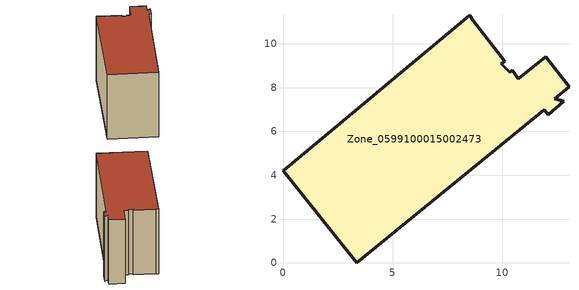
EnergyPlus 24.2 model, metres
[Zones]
Zone_0599100015002473
 floor ground (C_G): 13.05,8.04 12.4,7.5 12.81,7.39 12.1,6.75 11.92,7 3.35,0 0,4.21 8.53,11.31 8.69,11.04 10.12,9.21 9.97,9.09 10.35,8.7 10.45,8.78 10.74,8.41 11.99,9.4 z1.18
 wall outside (C_F): 13.05,8.04 11.99,9.4 10.74,8.41 10.45,8.78 10.35,8.7 9.97,9.09 10.12,9.21 8.69,11.04 8.53,11.31 0,4.21 3.35,0 11.92,7 12.1,6.75 12.81,7.39 12.4,7.5 13.05,8.04 z1.18:9.31
 roof outside (C_R): 12.4,7.5 13.05,8.04 11.99,9.4 10.74,8.41 10.45,8.78 10.35,8.7 9.97,9.09 10.12,9.21 8.69,11.04 8.53,11.31 0,4.21 3.35,0 11.92,7 12.1,6.75 12.81,7.39 z9.31
[BUILDING]
Pand.0599100015002473: North Axis=0; Terrain=City; Loads Convergence Tolerance Value=0.04; Temperature Convergence Tolerance Value=0.4; Solar Distribution=FullExterior; Maximum Number of Warmup Days=25; Minimum Number of Warmup Days=1
[Site:Location]
Rotterdam.The.Hague.AP_ZH_NLD Design_Conditions: Latitude=51.96; Longitude=4.45; Time Zone=1; Elevation=-4.5
[SITE:GROUNDTEMPERATURE:BUILDINGSURFACE]
18, 18, 18, 18, 18, 18, 18, 18, 18, 18, 18, 18
[MATERIAL] Thermal Absorptance=0.9; Solar Absorptance=0.7; Visible Absorptance=0.7
Name | Roughness | Thickness | Conductivity | Density | Specific Heat
G.TI.1975-1991 | MediumSmooth | 0.15 | 0.288461 | 540 | 1210
F.TI.1975-1991 | Rough | 0.3 | 0.230769 | 1920 | 840
R.TI.1975-1991 | MediumRough | 0.2 | 0.153846 | 1500 | 1000
[CONSTRUCTION]
C_G: G.TI.1975-1991
C_F: F.TI.1975-1991
C_R: R.TI.1975-1991
[ZONE]
Zone_0599100015002473: Type=1; Multiplier=1; Ceiling Height=Autocalculate; Volume=Autocalculate; Floor Area=autocalculate; Part of Total Floor Area=Yes
[ZONEINFILTRATION:DESIGNFLOWRATE]
Infil_Zone_0599100015002473: Zone or ZoneList or Space or SpaceList=Zone_0599100015002473; Schedule=AlwaysOn; Design Flow Rate Calculation Method=Flow/Area; Flow Rate per Floor Area=0.003; Constant Term Coefficient=1; Temperature Term Coefficient=0; Velocity Term Coefficient=0; Velocity Squared Term Coefficient=0
[HVACTEMPLATE:ZONE:IDEALLOADSAIRSYSTEM]
Zone_0599100015002473: Maximum Heating Supply Air Temperature=50; Minimum Cooling Supply Air Temperature=13; Maximum Heating Supply Air Humidity Ratio=0.0156; Minimum Cooling Supply Air Humidity Ratio=0.0077; Heating Limit=NoLimit; Cooling Limit=NoLimit; Dehumidification Control Type=ConstantSensibleHeatRatio; Cooling Sensible Heat Ratio=0.7; Dehumidification Setpoint=60; Humidification Control Type=None; Humidification Setpoint=30; Outdoor Air Method=None; Outdoor Air Flow Rate per Person=0.00944; Outdoor Air Flow Rate per Zone Floor Area=0; Outdoor Air Flow Rate per Zone=0; Demand Controlled Ventilation Type=None; Outdoor Air Economizer Type=NoEconomizer; Heat Recovery Type=None; Sensible Heat Recovery Effectiveness=0.7; Latent Heat Recovery Effectiveness=0.65
[ZONECONTROL:THERMOSTAT]
ThermostatControl_Zone_0599100015002473: Zone or ZoneList=Zone_0599100015002473; Control Type Schedule=DualSetpointControlType; Control 1=Thermostat_Zone_0599100015002473; Temperature Difference Between Cutout And Setpoint=0
[THERMOSTATSETPOINT:DUALSETPOINT]
Thermostat_Zone_0599100015002473: Heating Setpoint Temperature Schedule=HeatingSetpoint_Zone_0599100015002473; Cooling Setpoint Temperature Schedule=CoolingSetpoint_Zone_0599100015002473
[SCHEDULE:COMPACT]
HeatingSetpoint_Zone_0599100015002473: Through: 12/31, For: AllDays, Until: 24:00, 21
CoolingSetpoint_Zone_0599100015002473: Through: 12/31, For: AllDays, Until: 24:00, 24
DualSetpointControlType: Through: 12/31, For: AllDays, Until: 24:00, 4
AlwaysOn: Through: 12/31, For: AllDays, Until: 24:00, 1
